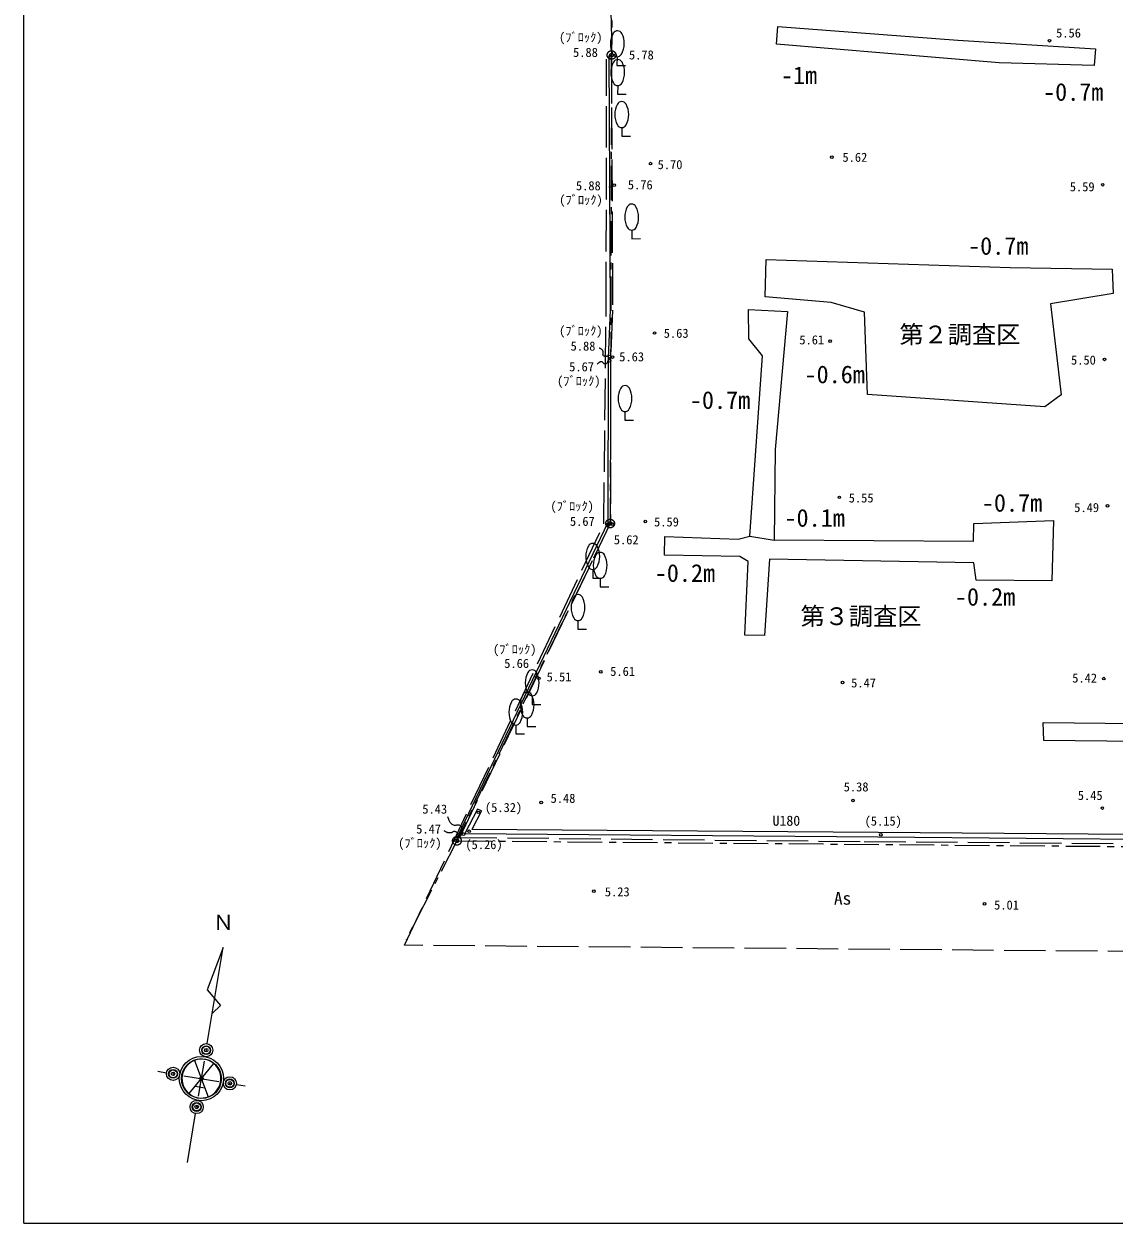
# Model space of a CAD drawing. Units: millimetres, scale not verified. Extents: x -85698 to 78302, y -59329 to 53471.
# Drawn here: x -85698 to -22669, y -59329 to 10003 of the extents above; entities that cross this region are included whole.
import ezdxf
from ezdxf.enums import TextEntityAlignment as Align

# ---------------------------------------------------------------- set-up
doc = ezdxf.new("R2010")
doc.units = ezdxf.units.MM
doc.header["$LTSCALE"] = 400
doc.header["$PDMODE"] = 32
doc.header["$PDSIZE"] = 200
doc.linetypes.add('CHAIN1', pattern=[8, 5, -1, 1, -1])
doc.linetypes.add('DASHED', pattern=[7.5, 6, -1.5])
for name, color, linetype, lineweight in [('0-0_芯', 7, 'Continuous', 9), ('1-0_一 般', 7, 'Continuous', 9), ('1-1_芯\u3000通', 1, 'Continuous', 13), ('1-2_躯体', 7, 'CHAIN1', 9), ('1-8_0', 8, 'Continuous', 13)]:
    doc.layers.add(name, color=color, linetype=linetype, lineweight=lineweight)
doc.styles.add('ＭＳ ゴシック', font='')
doc.styles.get('ＭＳ ゴシック').set_extended_font_data('MS Gothic')

msp = doc.modelspace()

# ---------------------------------------------------------------- linework, layer by layer
at = {"layer": '0-0_芯'}
for p, q in [((-85698.3, -59328.8), (-85698.3, 53471.2)), ((-75100.4, -48958), (-74172.6, -43402.9)), ((-74172.6, -43402.9), (-75099.4, -45843.6)), ((-77962.8, -50556.3), (-77457.8, -50640.6)), ((-76154.3, -51847.1), (-74721.3, -50108.8)), ((-75832.3, -49922.9), (-75043.3, -52033.1)), ((-76447.8, -50809.3), (-74427.8, -51146.7)), ((-75796.8, -51413.4), (-75240.2, -51506.6)), ((-73417.8, -51315.4), (-72912.8, -51399.7)), ((-76248.1, -55829.6), (-75775.2, -52998)), ((-85698.3, -59328.8), (78301.7, -59328.8))]:
    msp.add_line(p, q, dxfattribs=at)
for points in [[(-75099.4, -45843.6), (-74342.1, -46748.7), (-74805.2, -47190.4)], [(-75606.5, -51988), (-75437.8, -50978), (-75269.1, -49968)]]:
    msp.add_lwpolyline(points, dxfattribs=at)
for centre, radius in [((-75163.7, -49336.7), 384), ((-75163.7, -49336.7), 256), ((-75163.7, -49336.7), 230.4), ((-75437.8, -50978), 1280), ((-75437.8, -50978), 1152), ((-77079.1, -50703.9), 384), ((-77079.1, -50703.9), 256), ((-77079.1, -50703.9), 230.4), ((-73796.6, -51252.1), 384), ((-73796.6, -51252.1), 256), ((-73796.6, -51252.1), 230.4), ((-75711.9, -52619.2), 384), ((-75711.9, -52619.2), 256), ((-75711.9, -52619.2), 230.4)]:
    msp.add_circle(centre, radius, dxfattribs=at)
for start, end in [(50.5, 110.5), (110.5, 230.5), (290.5, 50.5), (230.5, 290.5)]:
    msp.add_arc((-75437.8, -50978), 1126.4, start, end, dxfattribs=at)
for p in [(-75163.7, -49336.7), (-77079.1, -50703.9), (-75437.8, -50978), (-73796.6, -51252.1), (-75711.9, -52619.2)]:
    msp.add_point(p, dxfattribs=at)
at = {"layer": '1-0_一 般'}
for p, q in [((-51740.7, 8166.4), (-51875.1, 8169.2)), ((-51403.4, 8109.2), (-51414.6, 7609.3)), ((-51414.6, 7609.3), (-50914.7, 7598.1)), ((-51368.9, 6442.8), (-51370.9, 5942.9)), ((-51370.9, 5942.9), (-50870.9, 5940.8)), ((-51134.4, 4014.8), (-51135.2, 3514.8)), ((-51135.2, 3514.8), (-50635.2, 3514)), ((-50551.8, -1912.9), (-50547.1, -2412.8)), ((-50547.1, -2412.8), (-50047.1, -2408.1)), ((-51912.8, -9344), (-51778.4, -9351.1)), ((-50945.9, -12408.1), (-50946.8, -12908.1)), ((-50946.8, -12908.1), (-50446.8, -12908.9)), ((-52811.3, -21533.4), (-52812.3, -22033.4)), ((-52812.3, -22033.4), (-52312.3, -22034.4)), ((-52378.3, -22049.2), (-52377.5, -22549.2)), ((-52377.5, -22549.2), (-51877.5, -22548.3)), ((-53663.8, -24493.2), (-53665, -24993.2)), ((-53665, -24993.2), (-53165, -24994.4)), ((-56309.6, -28842.5), (-56308, -29342.5)), ((-56308, -29342.5), (-55808, -29340.9)), ((-56607.7, -30123.7), (-56609.4, -30623.7)), ((-57262.8, -30534.2), (-57265.3, -31034.1)), ((-57265.3, -31034.1), (-56765.3, -31036.7)), ((-56609.4, -30623.7), (-56109.4, -30625.4)), ((-59248.5, -35491.7), (-59806.2, -36567.8))]:
    msp.add_line(p, q, dxfattribs=at)
at = {"layer": '1-0_一 般', "linetype": 'DASHED'}
msp.add_line((-11629.7, -43716.3), (-63699.3, -43270.6), dxfattribs=at)
for points in [[(-52008.1, 21860.7), (-51871.1, 18702.4), (-51832.3, 14587), (-51721.1, 8688.2)], [(-63699.3, -43270.6), (-52171.5, -18901.6), (-52032.7, -6143.7), (-52007.5, 7977.3)], [(-51740.7, 8166.4), (-51661.4, -6553.4), (-51778.4, -9351.1), (-51788.2, -18857.1)], [(-60504, -37040.7), (-57936.2, -31678.6), (-51788.2, -18857.1)], [(-60747.3, -37030.2), (-37114.5, -37269.1), (-19149.6, -37407.9)]]:
    msp.add_lwpolyline(points, dxfattribs=at)
at = {"layer": '1-0_一 般'}
for points in [[(-51875.1, 8169.2), (-51795.9, -6531.1), (-51912.8, -9328.8), (-51929.3, -18823.8)], [(-51929.3, -18823.8), (-58073.6, -31614.7), (-60636.7, -36978.5), (-60504, -37040.7)], [(-59248.5, -35491.7), (-59468.4, -35391.4), (-60208.2, -36809.9), (-36323.2, -36998.4), (-19173.8, -37150)], [(-19311.5, -36873.3), (-36302.3, -36753.8), (-59806.2, -36567.8)]]:
    msp.add_lwpolyline(points, dxfattribs=at)
for centre, radius, start, end in [((-50520.2, 8839.6), 1267.7, 150.46713, 206.96608), ((-51376.2, 9325.5), 283.3, 26.78909, 150.64412), ((-52261.4, 8878.6), 1275, 330.64412, 26.78909), ((-50499.2, 7189.3), 1267.7, 151.51778, 208.01673), ((-51397.1, 8392.4), 283.3, 206.78909, 330.64412), ((-51364, 7659.5), 283.3, 27.83974, 151.69477), ((-52240.9, 7196.4), 1275, 331.69477, 27.83974), ((-51367.8, 6726.2), 283.3, 207.83974, 331.69477), ((-50266.5, 4763.4), 1267.7, 151.65868, 208.15763), ((-51132.4, 5231.4), 283.3, 27.98064, 151.83567), ((-52008.2, 4766.2), 1275, 331.83567, 27.98064), ((-51133.9, 4298.1), 283.3, 207.98064, 331.83567), ((-49692.3, -1154.7), 1267.7, 152.29503, 208.79398), ((-50563.4, -696.3), 283.3, 28.61699, 152.47202), ((-51433.9, -1171.2), 1275, 332.47202, 28.61699), ((-50554.5, -1629.5), 283.3, 208.61699, 332.47202), ((-50077.9, -11659.6), 1267.7, 151.65188, 208.15083), ((-50943.8, -11191.4), 283.3, 27.97384, 151.82887), ((-51819.6, -11656.6), 1275, 331.82887, 27.97384), ((-50945.4, -12124.7), 283.3, 207.97384, 331.82887), ((-52808.8, -20316.7), 283.3, 27.95667, 151.8117), ((-51943.1, -20785.1), 1267.7, 151.63471, 208.13366), ((-51512.9, -21297.7), 1267.7, 151.84572, 208.34467), ((-52380.3, -20832.5), 283.3, 28.16768, 152.02271), ((-53684.8, -20781.6), 1275, 331.8117, 27.95667), ((-53254.6, -21300.6), 1275, 332.02271, 28.16768), ((-52810.7, -21250), 283.3, 207.95667, 331.8117), ((-52378.8, -21765.8), 283.3, 208.16768, 332.02271), ((-52795.3, -23745.3), 1267.7, 151.61023, 208.10917), ((-53660.8, -23276.5), 283.3, 27.93219, 151.78721), ((-54537, -23741.1), 1275, 331.78721, 27.93219), ((-53663.1, -24209.9), 283.3, 207.93219, 331.78721), ((-55445.3, -28089.8), 1267.7, 151.9343, 208.43325), ((-56313.5, -27625.9), 283.3, 28.25626, 152.11129), ((-57187, -28095.4), 1275, 332.11129, 28.25626), ((-57256.6, -29317.5), 283.3, 27.78199, 151.63701), ((-55738.5, -29376.6), 1267.7, 151.55935, 208.0583), ((-56603.6, -28907.1), 283.3, 27.88131, 151.73634), ((-56310.5, -28559.2), 283.3, 208.25626, 332.11129), ((-57480.2, -29370.8), 1275, 331.73634, 27.88131), ((-56392.3, -29788.6), 1267.7, 151.46003, 207.95898), ((-58133.9, -29779.7), 1275, 331.63701, 27.78199), ((-57261.3, -30250.8), 283.3, 207.78199, 331.63701), ((-56606.8, -29840.4), 283.3, 207.88131, 331.73634)]:
    msp.add_arc(centre, radius, start, end, dxfattribs=at)
at = {"layer": '1-1_芯\u3000通'}
for p, q in [((-23748.2, 8562.3), (-23814.4, 7596.7)), ((-26333.6, -6186.9), (-25727, -11438.1)), ((-26172.2, -18698.7), (-26265.9, -22187)), ((-43729.8, -19607.4), (-42320.5, -19840.1)), ((-30795.5, -19922.2), (-42320.5, -19840.1))]:
    msp.add_line(p, q, dxfattribs=at)
for points in [[(-23814.4, 7596.7), (-29304, 7759), (-42177.8, 8830.8), (-42105, 9861), (-31697, 9072.7), (-23748.2, 8562.3)], [(-25727, -11438.1), (-26661.4, -12128.1), (-36918.4, -11416.1), (-37099.6, -6653.9), (-39024.4, -6103.4), (-42840.6, -5770.1), (-42784.3, -3606.9), (-28666.2, -4084.3), (-22782.6, -4181.5), (-22716.4, -5581.6), (-26333.6, -6186.9)], [(-26265.9, -22187), (-30633.7, -22153.1), (-30771, -21147.5), (-42596.3, -20949), (-42887.6, -25357.2), (-44017.8, -25342.8), (-43832.1, -21069.6), (-44312.8, -20785.1), (-48652.3, -20711.4), (-48635.7, -19630.9), (-44400.1, -19791.3), (-43729.8, -19607.4), (-42987.7, -9177.2), (-43786.7, -8211.7), (-43808.7, -6503.2), (-41551.9, -6621.1), (-42256.6, -14606.7), (-42320.5, -19840.1)], [(-9393.5, -17459.6), (-8500, -17408.1), (-8650.5, -25660.3), (-8911.1, -36343.5), (-9963, -36391.6), (-9866.6, -32343.4), (-10357.1, -31597.7), (-26727.8, -31429.4), (-26768.8, -30392.9), (-10653.2, -30566.2), (-9723.2, -29642.6)], [(-30795.5, -19922.2), (-30780.1, -18886), (-26172.2, -18698.7)]]:
    msp.add_lwpolyline(points, dxfattribs=at)
at = {"layer": '1-2_躯体'}
for p, q in [((-51723.6, 8207.9), (-51806.5, -18882.8)), ((-60663.5, -37229.2), (-63600.4, -42936.1))]:
    msp.add_line(p, q, dxfattribs=at)
for points in [[(-32954.9, 14351.3), (-44709.6, 16102.2), (-49692.6, 18059.5), (-51622.6, 18996.1), (-51723.6, 8207.9)], [(-51806.5, -18882.8), (-60663.5, -37229.2), (48558, -38159)]]:
    msp.add_lwpolyline(points, dxfattribs=at)
for centre in [(-51723.6, 8207.9), (-51806.5, -18882.8), (-60663.5, -37229.2)]:
    msp.add_circle(centre, 250, dxfattribs=at)
for p in [(-51723.6, 8207.9), (-51806.5, -18882.8), (-60663.5, -37229.2)]:
    msp.add_point(p, dxfattribs=at)
at = {"layer": '1-8_0'}
for points in [[(-51930.6, -9186.5), (-51947.6, -9194.1), (-51964.9, -9201.1), (-51982.4, -9207.3), (-52000.3, -9212.7), (-52018.5, -9217.1), (-52036.9, -9220.3), (-52055.7, -9222.2), (-52074.7, -9222.6), (-52094.1, -9221.5), (-52113.8, -9218.7), (-52133.9, -9214), (-52154.3, -9207.3), (-52182.5, -9191.7), (-52201.2, -9170.6), (-52212.1, -9145), (-52217.1, -9115.7), (-52217.8, -9083.6), (-52216.1, -9049.6), (-52213.7, -9014.5), (-52212.3, -8979.2), (-52213.8, -8944.6), (-52220, -8911.5), (-52232.5, -8880.9), (-52253.1, -8853.5), (-52267.9, -8839.1), (-52282.2, -8825.9), (-52296.3, -8814), (-52310.2, -8803.1), (-52324.2, -8793.2), (-52338.4, -8784), (-52353.2, -8775.6), (-52368.6, -8767.7), (-52384.8, -8760.3), (-52402, -8753.1), (-52420.5, -8746.1), (-52440.4, -8739.1)], [(-51944.4, -9498.6), (-51948.7, -9513.7), (-51953.5, -9528.7), (-51958.9, -9543.6), (-51965, -9558.1), (-51972, -9572.3), (-51979.9, -9586.1), (-51988.8, -9599.3), (-51998.8, -9611.9), (-52010, -9623.9), (-52022.6, -9635), (-52036.5, -9645.3), (-52051.9, -9654.7), (-52076.7, -9663.7), (-52099.7, -9663.9), (-52121.5, -9656.9), (-52142.4, -9644.1), (-52162.8, -9627.3), (-52183.1, -9608), (-52203.7, -9587.8), (-52225, -9568.3), (-52247.3, -9551.1), (-52271.1, -9537.9), (-52296.7, -9530.1), (-52324.5, -9529.5), (-52349.1, -9533.4), (-52371.9, -9538.9), (-52393.2, -9546.1), (-52413.1, -9554.7), (-52431.8, -9564.8), (-52449.6, -9576.3), (-52466.7, -9589), (-52483.2, -9602.9), (-52499.4, -9617.8), (-52515.4, -9633.8), (-52531.5, -9650.8), (-52547.9, -9668.6)], [(-60309.9, -36749.4), (-60315, -36708.9), (-60320.1, -36668.4), (-60325.9, -36628.2), (-60332.8, -36588.8), (-60341.5, -36550.4), (-60352.5, -36513.4), (-60366.3, -36478), (-60383.5, -36444.7), (-60404.6, -36413.8), (-60430.2, -36385.5), (-60460.9, -36360.3), (-60497.2, -36338.5), (-60527.1, -36326), (-60556.1, -36319.1), (-60584.6, -36316.6), (-60612.7, -36317.6), (-60640.5, -36320.9), (-60668.4, -36325.8), (-60696.4, -36331), (-60724.8, -36335.6), (-60753.7, -36338.7), (-60783.4, -36339.1), (-60814, -36335.9), (-60845.8, -36328.1), (-60898.3, -36307.3), (-60944.1, -36281.5), (-60984, -36251.2), (-61018.8, -36216.7), (-61049.2, -36178.4), (-61075.8, -36136.8), (-61099.5, -36092.2), (-61121, -36045.1), (-61141, -35995.8), (-61160.2, -35944.8), (-61179.5, -35892.4), (-61199.5, -35839)], [(-60590.8, -36873.8), (-60602.4, -36852.6), (-60614.1, -36831.8), (-60626.1, -36811.5), (-60638.6, -36791.9), (-60651.8, -36773.3), (-60666, -36755.9), (-60681.3, -36739.8), (-60698.1, -36725.3), (-60716.4, -36712.6), (-60736.6, -36701.8), (-60758.8, -36693.2), (-60783.3, -36687), (-60806.6, -36684.5), (-60828, -36685.8), (-60847.9, -36690.4), (-60866.7, -36697.5), (-60884.9, -36706.6), (-60902.6, -36716.9), (-60920.4, -36727.9), (-60938.6, -36739), (-60957.5, -36749.3), (-60977.6, -36758.4), (-60999.2, -36765.6), (-61022.6, -36770.2), (-61059.5, -36773.6), (-61093.9, -36774), (-61126.2, -36771.7), (-61156.9, -36766.8), (-61186.5, -36759.6), (-61215.5, -36750.3), (-61244.4, -36739.1), (-61273.5, -36726.1), (-61303.4, -36711.6), (-61334.5, -36695.8), (-61367.4, -36678.9), (-61402.4, -36661)]]:
    msp.add_lwpolyline(points, dxfattribs=at)
for centre in [(-26397, 9035.8), (-51804.6, 8077.4), (-51509.8, 8189.9), (-38985.3, 2299), (-49463.9, 1928.5), (-51573.2, 678.5), (-23325, 707.9), (-51774.4, 584.8), (-49232.3, -7864.3), (-39087.4, -8337.6), (-51845.4, -9478.4), (-51837.7, -9227.1), (-51668.7, -9256.1), (-23222, -9391.4), (-38550.5, -17367.8), (-23046.1, -17855), (-49770.9, -18767.6), (-51912.8, -18932.2), (-51669.4, -18915.4), (-56102.2, -27688), (-52349.4, -27459.9), (-55921.3, -27833.2), (-38362.3, -28078.1), (-23263.1, -27848.4), (-55790.8, -35017.7), (-37763.1, -34896.2), (-23344.3, -35334.1), (-59417.1, -35583.6), (-59957.5, -36676.6), (-60522.4, -36904.6), (-60285.4, -36846.8), (-36149.2, -36879.8), (-52744.3, -40143.8), (-30151.1, -40869.9)]:
    msp.add_circle(centre, 75, dxfattribs=at)

# ---------------------------------------------------------------- texts
at = {"layer": '0-0_芯', "style": 'ＭＳ ゴシック'}
msp.add_text('Ｎ', height=879.8, rotation=0.018, dxfattribs=at).set_placement((-74766.3, -42643.8), align=Align.BOTTOM_LEFT)
at = {"layer": '1-0_一 般', "style": 'ＭＳ ゴシック'}
for s, height, p in [('U180', 586.5, (-42411.8, -36533.6)), ('As', 733.1, (-38863, -41139.7))]:
    msp.add_text(s, height=height, dxfattribs=at).set_placement(p, align=Align.BOTTOM_LEFT)
at = {"layer": '1-1_芯\u3000通', "style": 'ＭＳ ゴシック'}
for s, p in [('-1m', (-41930, 6217.9)), ('-0.7m', (-26773.7, 5253.6)), ('-0.7m', (-31108.3, -3649.7)), ('第２調査区', (-35081, -8771.6)), ('-0.6m', (-40564.9, -11077.3)), ('-0.7m', (-47195.4, -12562.8)), ('-0.7m', (-30311.2, -18504.9)), ('-0.1m', (-41724.3, -19374.5)), ('-0.2m', (-49224.4, -22562.9)), ('-0.2m', (-31869.2, -23939.7)), ('第３調査区', (-40797.2, -25062.9))]:
    msp.add_text(s, height=1026, dxfattribs=at).set_placement(p, align=Align.BOTTOM_LEFT)
at = {"layer": '1-8_0', "color": 7, "style": 'ＭＳ ゴシック'}
for s, p in [('5.56', (-26017.5, 9063)), ('(ﾌﾞﾛｯｸ)', (-54763.5, 8812.4)), ('5.88', (-53950, 7938.3)), ('5.78', (-50717.1, 7793.2)), ('5.70', (-49059.2, 1453.1)), ('5.62', (-38371.8, 1874.2)), ('5.88', (-53783.1, 227.2)), ('5.76', (-50780.6, 281.8)), ('5.59', (-25227.2, 169.8)), ('(ﾌﾞﾛｯｸ)', (-54751.8, -586.7)), ('(ﾌﾞﾛｯｸ)', (-54760.6, -8157)), ('5.63', (-48705.5, -8301.6)), ('5.61', (-40865.8, -8683.4)), ('5.88', (-54091, -9044.1)), ('5.63', (-51279.2, -9662.7)), ('5.67', (-54174.1, -10241.7)), ('5.50', (-25155.7, -9851.8)), ('(ﾌﾞﾛｯｸ)', (-54877.7, -11059.8)), ('5.55', (-38009.3, -17823)), ('(ﾌﾞﾛｯｸ)', (-55261, -18299.4)), ('5.49', (-24971, -18378.8)), ('5.67', (-54129.6, -19174.9)), ('5.59', (-49264.6, -19208.4)), ('5.62', (-51592, -20242.8)), ('(ﾌﾞﾛｯｸ)', (-58582.3, -26574.9)), ('5.66', (-57928.8, -27392.3)), ('5.51', (-55477.1, -28169.6)), ('5.61', (-51800.4, -27851.4)), ('5.42', (-25085.7, -28238.8)), ('5.47', (-37869.5, -28518.6)), ('5.38', (-38300.1, -34530.2)), ('5.48', (-55248.4, -35191)), ('5.45', (-24764.2, -35025)), ('5.43', (-62666, -35817.6)), ('(5.32)', (-59044.6, -35723.1)), ('(5.15)', (-37090.9, -36508.9)), ('5.47', (-63020.1, -36967.9)), ('(ﾌﾞﾛｯｸ)', (-64066.5, -37775.6)), ('(5.26)', (-60174.8, -37866.6)), ('5.23', (-52111.9, -40599.6)), ('5.01', (-29603.9, -41362.3))]:
    msp.add_text(s, height=527.9, dxfattribs=at).set_placement(p, align=Align.BOTTOM_LEFT)

doc.saveas('drawing.dxf')
